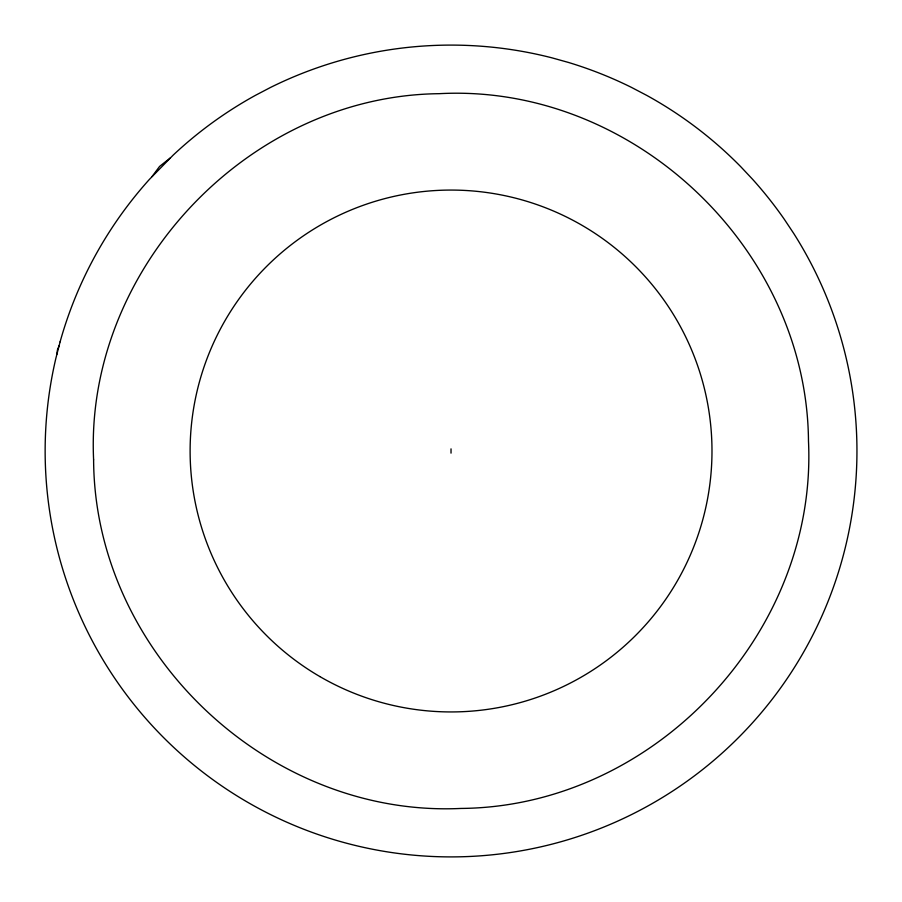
<?xml version="1.0" encoding="UTF-8"?>
<svg xmlns="http://www.w3.org/2000/svg" width="902" height="902" viewBox="0 0 902 902"><rect width="100%" height="100%" fill="white"/><g stroke="black" fill="none" stroke-linecap="round" stroke-linejoin="round"><path stroke-width="1.35" d="M56.927 354.193L57.412 349.999L59.092 345.748M152.032 176.589L159.586 166.43L170.298 157.94M451.023 448.869L451.023 453.131M93.605 459.817C94.484 652.698 268.334 817.595 460.978 808.44C653.443 806.862 817.595 633.328 808.485 441.067C806.94 247.892 632.031 83.243 439.082 93.684C248.445 95.713 84.63 269.405 93.605 459.817M60.096 341.847L55.868 358.308A405.9 405.9 0 0 0 518.74 851.217A405.9 405.9 0 0 0 793.76 233.505L784.345 219.344A405.9 405.9 0 0 0 752.685 179.397L741.049 167.005A405.9 405.9 0 0 0 646.587 95.308L631.524 87.426A405.9 405.9 0 0 0 568.361 62.418L551.99 57.852A405.9 405.9 0 0 0 270.566 87.426L255.503 95.308A405.9 405.9 0 0 0 173.184 155.11L149.405 179.397A405.9 405.9 0 0 0 60.096 341.847M319.849 676.556A260.937 260.937 0 0 0 711.982 451.834A260.937 260.937 0 0 0 321.304 224.609A260.937 260.937 0 0 0 319.849 676.556"/></g></svg>
